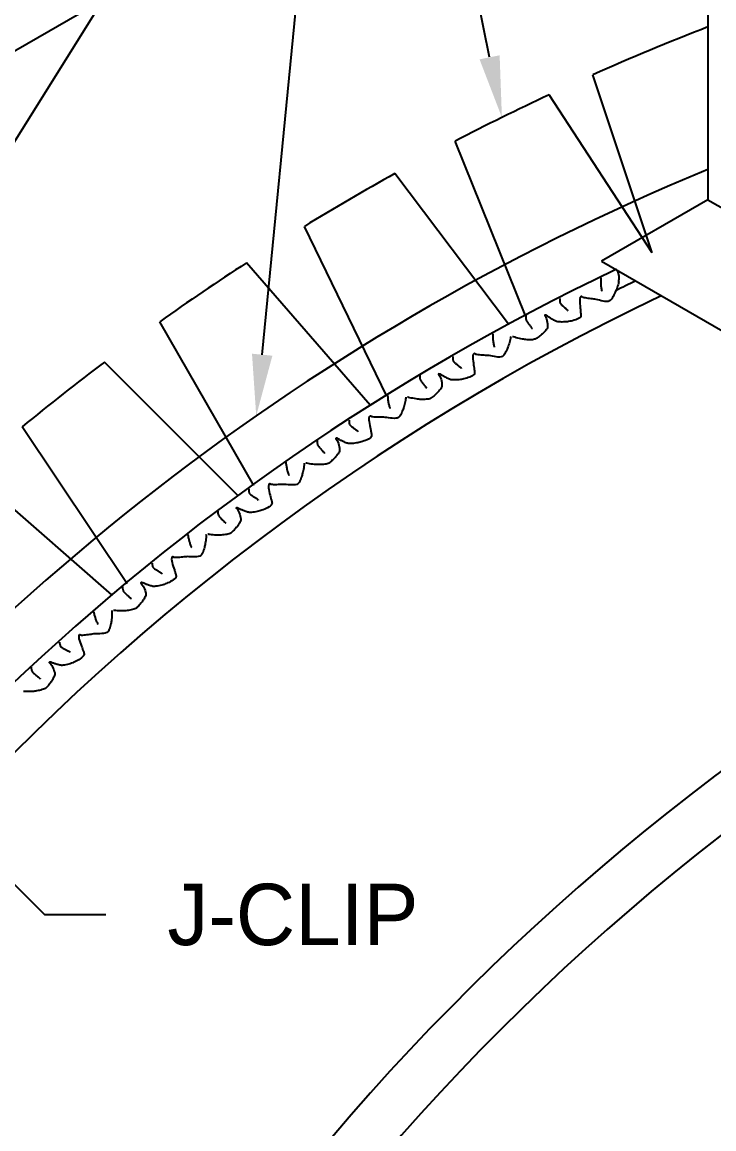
# Model space of a CAD drawing. Extents: x 8 to 105, y 3 to 136.
# Drawn here: x 39.27 to 54.47, y 91.81 to 116.14 of the extents above; entities that cross this region are included whole.
import ezdxf
from ezdxf.enums import TextEntityAlignment as Align

# ---------------------------------------------------------------- set-up
doc = ezdxf.new("R2010")
doc.units = 0
doc.header["$LTSCALE"] = 1.7995
doc.linetypes.add('HIDDENX2', pattern=[0])
for name, color, linetype in [('CMP-FLSH', 7, 'CONTINUOUS'), ('DIM-TXT', 7, 'CONTINUOUS'), ('STRCTR', 7, 'CONTINUOUS')]:
    doc.layers.add(name, color=color, linetype=linetype)

msp = doc.modelspace()

# ---------------------------------------------------------------- linework, layer by layer
at = {"layer": 'CMP-FLSH', "color": 0, "linetype": 'CONTINUOUS'}
for p, q in [((54.34, 124.3), (31.882, 111.334)), ((54.34, 124.3), (54.34, 112.236)), ((54.34, 112.236), (52.001, 110.886)), ((54.34, 112.236), (74.605, 100.536)), ((52.001, 110.886), (78.838, 95.391))]:
    msp.add_line(p, q, dxfattribs=at)
at = {"layer": 'CMP-FLSH', "color": 0, "linetype": 'HIDDENX2'}
for p, q in [((53.111, 111.071), (51.812, 114.985)), ((53.111, 111.071), (50.851, 114.546)), ((50.337, 109.674), (48.786, 113.525)), ((49.956, 109.502), (47.463, 112.813)), ((47.286, 107.918), (45.473, 111.653)), ((46.918, 107.72), (44.202, 110.851)), ((44.362, 105.955), (42.297, 109.557)), ((44.009, 105.732), (41.084, 108.67)), ((41.581, 103.796), (39.273, 107.247)), ((41.244, 103.55), (38.124, 106.278))]:
    msp.add_line(p, q, dxfattribs=at)
at = {"layer": 'CMP-FLSH', "color": 0, "linetype": 'CONTINUOUS'}
for points in [[(51.987, 110.521, 0), (51.986, 110.507, 0), (51.985, 110.49, 0), (51.985, 110.472, 0), (51.985, 110.453, 0), (51.985, 110.433, 0), (51.985, 110.414, 0), (51.985, 110.395, 0), (51.986, 110.379, 0), (51.987, 110.364, 0), (51.988, 110.351, 0), (51.99, 110.333, 0), (51.993, 110.313, 0), (51.996, 110.293, 0), (51.998, 110.273, 0), (52.001, 110.255, 0), (52.003, 110.24, 0), (52.005, 110.231, 0), (52.005, 110.227, 0)], [(52.379, 110.443, 0), (52.382, 110.455, 0), (52.385, 110.469, 0), (52.387, 110.485, 0), (52.388, 110.502, 0), (52.389, 110.519, 0), (52.389, 110.536, 0), (52.389, 110.553, 0), (52.387, 110.567, 0), (52.385, 110.579, 0), (52.382, 110.592, 0), (52.377, 110.608, 0), (52.372, 110.625, 0), (52.365, 110.642, 0), (52.358, 110.659, 0), (52.349, 110.675, 0), (52.34, 110.688, 0), (52.33, 110.697, 0), (52.319, 110.703, 0)], [(52.379, 110.443, 0), (52.376, 110.42, 0), (52.371, 110.395, 0), (52.364, 110.367, 0), (52.355, 110.338, 0), (52.345, 110.308, 0), (52.335, 110.28, 0), (52.324, 110.253, 0), (52.314, 110.228, 0), (52.304, 110.208, 0), (52.295, 110.188, 0), (52.284, 110.164, 0), (52.271, 110.139, 0), (52.257, 110.112, 0), (52.242, 110.086, 0), (52.226, 110.061, 0), (52.209, 110.04, 0), (52.191, 110.023, 0), (52.173, 110.012, 0), (52.146, 110.004, 0), (52.113, 110.002, 0), (52.077, 110.004, 0), (52.037, 110.011, 0), (51.997, 110.019, 0), (51.957, 110.028, 0), (51.92, 110.038, 0), (51.885, 110.045, 0), (51.856, 110.051, 0), (51.832, 110.054, 0), (51.804, 110.057, 0), (51.773, 110.06, 0), (51.741, 110.064, 0), (51.708, 110.068, 0), (51.676, 110.073, 0), (51.646, 110.078, 0), (51.618, 110.083, 0), (51.595, 110.09, 0), (51.591, 110.092, 0), (51.587, 110.094, 0), (51.583, 110.098, 0), (51.578, 110.101, 0), (51.573, 110.105, 0), (51.569, 110.107, 0), (51.565, 110.11, 0), (51.561, 110.11, 0), (51.557, 110.11, 0), (51.539, 110.091, 0), (51.528, 110.063, 0), (51.523, 110.029, 0), (51.522, 109.989, 0), (51.525, 109.946, 0), (51.529, 109.904, 0), (51.534, 109.863, 0), (51.538, 109.826, 0), (51.539, 109.796, 0), (51.539, 109.783, 0), (51.541, 109.768, 0), (51.543, 109.751, 0), (51.545, 109.734, 0), (51.546, 109.716, 0), (51.547, 109.699, 0), (51.547, 109.683, 0), (51.544, 109.67, 0), (51.539, 109.659, 0), (51.522, 109.641, 0), (51.498, 109.625, 0), (51.469, 109.611, 0), (51.436, 109.598, 0), (51.402, 109.588, 0), (51.367, 109.579, 0), (51.334, 109.571, 0), (51.303, 109.565, 0), (51.277, 109.561, 0), (51.254, 109.557, 0), (51.226, 109.554, 0), (51.195, 109.552, 0), (51.163, 109.551, 0), (51.13, 109.55, 0), (51.098, 109.551, 0), (51.067, 109.553, 0), (51.04, 109.556, 0), (51.016, 109.561, 0), (51.001, 109.565, 0), (50.985, 109.572, 0), (50.967, 109.581, 0), (50.949, 109.591, 0), (50.931, 109.602, 0), (50.913, 109.612, 0), (50.896, 109.622, 0), (50.88, 109.632, 0), (50.867, 109.639, 0), (50.856, 109.646, 0), (50.844, 109.654, 0), (50.831, 109.665, 0), (50.817, 109.675, 0), (50.803, 109.685, 0), (50.79, 109.693, 0), (50.777, 109.699, 0), (50.765, 109.701, 0), (50.755, 109.698, 0), (50.768, 109.676, 0), (50.781, 109.649, 0), (50.792, 109.617, 0), (50.801, 109.583, 0), (50.808, 109.547, 0), (50.813, 109.512, 0), (50.815, 109.479, 0), (50.815, 109.449, 0), (50.811, 109.423, 0), (50.805, 109.408, 0), (50.796, 109.392, 0), (50.784, 109.375, 0), (50.77, 109.358, 0), (50.755, 109.342, 0), (50.74, 109.326, 0), (50.725, 109.311, 0), (50.711, 109.297, 0), (50.699, 109.286, 0), (50.685, 109.274, 0), (50.668, 109.259, 0), (50.649, 109.244, 0), (50.629, 109.228, 0), (50.609, 109.213, 0), (50.588, 109.198, 0), (50.567, 109.186, 0), (50.548, 109.176, 0), (50.531, 109.169, 0), (50.509, 109.164, 0), (50.484, 109.16, 0), (50.455, 109.159, 0), (50.425, 109.159, 0), (50.395, 109.16, 0), (50.365, 109.161, 0), (50.336, 109.164, 0), (50.31, 109.166, 0), (50.288, 109.169, 0), (50.263, 109.173, 0), (50.232, 109.179, 0), (50.198, 109.187, 0), (50.161, 109.196, 0), (50.126, 109.205, 0), (50.094, 109.214, 0), (50.069, 109.221, 0), (50.052, 109.226, 0), (50.045, 109.227, 0)], [(51.091, 110.07, 0), (51.088, 110.062, 0), (51.086, 110.051, 0), (51.085, 110.04, 0), (51.084, 110.028, 0), (51.084, 110.015, 0), (51.085, 110.003, 0), (51.086, 109.991, 0), (51.088, 109.981, 0), (51.091, 109.972, 0), (51.096, 109.961, 0), (51.105, 109.95, 0), (51.115, 109.938, 0), (51.127, 109.927, 0), (51.14, 109.915, 0), (51.152, 109.904, 0), (51.164, 109.893, 0), (51.175, 109.883, 0), (51.184, 109.874, 0), (51.191, 109.867, 0), (51.2, 109.859, 0), (51.209, 109.851, 0), (51.22, 109.842, 0), (51.23, 109.832, 0), (51.239, 109.823, 0), (51.247, 109.814, 0), (51.254, 109.805, 0), (51.259, 109.796, 0)], [(50.344, 109.698, 0), (50.342, 109.689, 0), (50.34, 109.679, 0), (50.339, 109.667, 0), (50.339, 109.655, 0), (50.339, 109.643, 0), (50.339, 109.631, 0), (50.34, 109.619, 0), (50.342, 109.609, 0), (50.344, 109.6, 0), (50.348, 109.588, 0), (50.355, 109.575, 0), (50.363, 109.561, 0), (50.373, 109.547, 0), (50.383, 109.532, 0), (50.393, 109.518, 0), (50.403, 109.505, 0), (50.411, 109.493, 0), (50.419, 109.482, 0), (50.424, 109.474, 0), (50.431, 109.464, 0), (50.439, 109.453, 0), (50.448, 109.441, 0), (50.456, 109.43, 0), (50.463, 109.42, 0), (50.469, 109.411, 0), (50.473, 109.406, 0), (50.475, 109.404, 0)], [(49.61, 109.29, 0), (49.61, 109.276, 0), (49.61, 109.259, 0), (49.611, 109.241, 0), (49.612, 109.222, 0), (49.613, 109.202, 0), (49.614, 109.183, 0), (49.615, 109.165, 0), (49.617, 109.148, 0), (49.618, 109.134, 0), (49.62, 109.12, 0), (49.623, 109.103, 0), (49.627, 109.083, 0), (49.631, 109.063, 0), (49.635, 109.043, 0), (49.638, 109.025, 0), (49.641, 109.011, 0), (49.643, 109.001, 0), (49.644, 108.998, 0)], [(50.006, 109.233, 0), (50.004, 109.21, 0), (50, 109.184, 0), (49.995, 109.156, 0), (49.987, 109.126, 0), (49.979, 109.097, 0), (49.97, 109.067, 0), (49.961, 109.04, 0), (49.952, 109.015, 0), (49.943, 108.994, 0), (49.935, 108.973, 0), (49.925, 108.95, 0), (49.914, 108.923, 0), (49.901, 108.896, 0), (49.887, 108.869, 0), (49.872, 108.844, 0), (49.857, 108.822, 0), (49.84, 108.804, 0), (49.823, 108.791, 0), (49.796, 108.782, 0), (49.763, 108.778, 0), (49.727, 108.779, 0), (49.687, 108.783, 0), (49.647, 108.789, 0), (49.606, 108.797, 0), (49.568, 108.804, 0), (49.534, 108.81, 0), (49.504, 108.814, 0), (49.48, 108.816, 0), (49.452, 108.817, 0), (49.421, 108.819, 0), (49.388, 108.821, 0), (49.355, 108.823, 0), (49.323, 108.826, 0), (49.292, 108.83, 0), (49.265, 108.834, 0), (49.241, 108.839, 0), (49.237, 108.841, 0), (49.233, 108.843, 0), (49.229, 108.846, 0), (49.224, 108.85, 0), (49.219, 108.853, 0), (49.214, 108.855, 0), (49.21, 108.857, 0), (49.206, 108.858, 0), (49.203, 108.857, 0), (49.185, 108.838, 0), (49.175, 108.809, 0), (49.172, 108.774, 0), (49.174, 108.734, 0), (49.179, 108.692, 0), (49.186, 108.65, 0), (49.192, 108.609, 0), (49.198, 108.573, 0), (49.2, 108.543, 0), (49.201, 108.53, 0), (49.204, 108.515, 0), (49.207, 108.498, 0), (49.21, 108.481, 0), (49.212, 108.464, 0), (49.214, 108.447, 0), (49.214, 108.431, 0), (49.212, 108.417, 0), (49.208, 108.406, 0), (49.191, 108.387, 0), (49.168, 108.37, 0), (49.14, 108.354, 0), (49.108, 108.34, 0), (49.074, 108.328, 0), (49.04, 108.317, 0), (49.007, 108.308, 0), (48.977, 108.3, 0), (48.952, 108.294, 0), (48.928, 108.289, 0), (48.901, 108.285, 0), (48.87, 108.281, 0), (48.838, 108.278, 0), (48.805, 108.276, 0), (48.773, 108.275, 0), (48.742, 108.275, 0), (48.715, 108.277, 0), (48.691, 108.28, 0), (48.676, 108.284, 0), (48.659, 108.291, 0), (48.641, 108.298, 0), (48.622, 108.307, 0), (48.604, 108.317, 0), (48.585, 108.327, 0), (48.568, 108.336, 0), (48.552, 108.344, 0), (48.538, 108.351, 0), (48.527, 108.357, 0), (48.514, 108.365, 0), (48.501, 108.374, 0), (48.486, 108.384, 0), (48.472, 108.393, 0), (48.458, 108.401, 0), (48.444, 108.406, 0), (48.432, 108.407, 0), (48.423, 108.404, 0), (48.437, 108.383, 0), (48.451, 108.356, 0), (48.464, 108.325, 0), (48.475, 108.291, 0), (48.484, 108.256, 0), (48.49, 108.222, 0), (48.495, 108.188, 0), (48.495, 108.158, 0), (48.493, 108.133, 0), (48.488, 108.117, 0), (48.48, 108.101, 0), (48.469, 108.083, 0), (48.456, 108.066, 0), (48.442, 108.048, 0), (48.427, 108.031, 0), (48.413, 108.016, 0), (48.4, 108.002, 0), (48.388, 107.99, 0), (48.375, 107.976, 0), (48.359, 107.961, 0), (48.341, 107.945, 0), (48.322, 107.928, 0), (48.302, 107.911, 0), (48.282, 107.896, 0), (48.262, 107.882, 0), (48.244, 107.871, 0), (48.227, 107.864, 0), (48.205, 107.857, 0), (48.18, 107.853, 0), (48.152, 107.85, 0), (48.122, 107.848, 0), (48.091, 107.847, 0), (48.061, 107.848, 0), (48.033, 107.848, 0), (48.007, 107.849, 0), (47.984, 107.851, 0), (47.959, 107.853, 0), (47.928, 107.858, 0), (47.893, 107.865, 0), (47.856, 107.872, 0), (47.821, 107.879, 0), (47.789, 107.886, 0), (47.763, 107.892, 0), (47.745, 107.895, 0), (47.739, 107.897, 0)], [(48.739, 108.793, 0), (48.736, 108.785, 0), (48.735, 108.774, 0), (48.734, 108.763, 0), (48.734, 108.75, 0), (48.735, 108.738, 0), (48.736, 108.726, 0), (48.738, 108.714, 0), (48.741, 108.704, 0), (48.744, 108.695, 0), (48.75, 108.685, 0), (48.759, 108.674, 0), (48.77, 108.663, 0), (48.783, 108.652, 0), (48.796, 108.641, 0), (48.809, 108.63, 0), (48.821, 108.62, 0), (48.833, 108.611, 0), (48.842, 108.602, 0), (48.85, 108.596, 0), (48.859, 108.588, 0), (48.869, 108.58, 0), (48.879, 108.572, 0), (48.89, 108.563, 0), (48.9, 108.554, 0), (48.909, 108.545, 0), (48.916, 108.536, 0), (48.921, 108.528, 0)], [(48.012, 108.382, 0), (48.011, 108.373, 0), (48.01, 108.363, 0), (48.01, 108.351, 0), (48.01, 108.339, 0), (48.01, 108.327, 0), (48.011, 108.315, 0), (48.013, 108.303, 0), (48.015, 108.293, 0), (48.018, 108.284, 0), (48.023, 108.273, 0), (48.03, 108.26, 0), (48.039, 108.247, 0), (48.049, 108.233, 0), (48.06, 108.219, 0), (48.071, 108.205, 0), (48.081, 108.193, 0), (48.09, 108.181, 0), (48.098, 108.171, 0), (48.104, 108.163, 0), (48.112, 108.154, 0), (48.12, 108.143, 0), (48.129, 108.132, 0), (48.138, 108.121, 0), (48.146, 108.111, 0), (48.152, 108.103, 0), (48.157, 108.097, 0), (48.158, 108.096, 0)], [(47.699, 107.9, 0), (47.699, 107.877, 0), (47.696, 107.851, 0), (47.692, 107.823, 0), (47.686, 107.793, 0), (47.679, 107.763, 0), (47.672, 107.733, 0), (47.664, 107.705, 0), (47.656, 107.68, 0), (47.649, 107.658, 0), (47.642, 107.637, 0), (47.633, 107.613, 0), (47.623, 107.586, 0), (47.612, 107.558, 0), (47.6, 107.531, 0), (47.586, 107.505, 0), (47.572, 107.482, 0), (47.556, 107.463, 0), (47.54, 107.45, 0), (47.513, 107.439, 0), (47.481, 107.434, 0), (47.444, 107.432, 0), (47.404, 107.434, 0), (47.363, 107.439, 0), (47.323, 107.444, 0), (47.285, 107.449, 0), (47.25, 107.453, 0), (47.22, 107.455, 0), (47.196, 107.456, 0), (47.167, 107.456, 0), (47.136, 107.456, 0), (47.104, 107.457, 0), (47.071, 107.457, 0), (47.038, 107.458, 0), (47.008, 107.46, 0), (46.98, 107.463, 0), (46.956, 107.467, 0), (46.952, 107.468, 0), (46.948, 107.471, 0), (46.943, 107.474, 0), (46.938, 107.477, 0), (46.933, 107.479, 0), (46.928, 107.482, 0), (46.924, 107.483, 0), (46.92, 107.484, 0), (46.917, 107.483, 0), (46.9, 107.463, 0), (46.892, 107.434, 0), (46.891, 107.399, 0), (46.894, 107.359, 0), (46.902, 107.317, 0), (46.91, 107.275, 0), (46.919, 107.235, 0), (46.927, 107.199, 0), (46.931, 107.169, 0), (46.933, 107.156, 0), (46.936, 107.141, 0), (46.939, 107.125, 0), (46.943, 107.108, 0), (46.947, 107.09, 0), (46.949, 107.074, 0), (46.95, 107.058, 0), (46.949, 107.044, 0), (46.945, 107.032, 0), (46.93, 107.013, 0), (46.908, 106.994, 0), (46.881, 106.977, 0), (46.849, 106.962, 0), (46.816, 106.948, 0), (46.783, 106.935, 0), (46.75, 106.924, 0), (46.721, 106.915, 0), (46.696, 106.908, 0), (46.672, 106.902, 0), (46.645, 106.896, 0), (46.615, 106.89, 0), (46.583, 106.886, 0), (46.55, 106.882, 0), (46.518, 106.879, 0), (46.487, 106.878, 0), (46.46, 106.878, 0), (46.436, 106.88, 0), (46.421, 106.883, 0), (46.404, 106.889, 0), (46.385, 106.896, 0), (46.366, 106.904, 0), (46.347, 106.912, 0), (46.328, 106.921, 0), (46.31, 106.929, 0), (46.293, 106.937, 0), (46.279, 106.943, 0), (46.268, 106.948, 0), (46.255, 106.955, 0), (46.241, 106.964, 0), (46.226, 106.973, 0), (46.211, 106.982, 0), (46.197, 106.988, 0), (46.183, 106.993, 0), (46.171, 106.993, 0), (46.161, 106.989, 0), (46.177, 106.969, 0), (46.192, 106.943, 0), (46.207, 106.913, 0), (46.219, 106.88, 0), (46.23, 106.845, 0), (46.239, 106.811, 0), (46.244, 106.778, 0), (46.247, 106.748, 0), (46.246, 106.722, 0), (46.242, 106.707, 0), (46.234, 106.69, 0), (46.224, 106.672, 0), (46.212, 106.653, 0), (46.199, 106.635, 0), (46.185, 106.618, 0), (46.172, 106.601, 0), (46.16, 106.587, 0), (46.149, 106.574, 0), (46.136, 106.56, 0), (46.121, 106.544, 0), (46.104, 106.527, 0), (46.086, 106.509, 0), (46.067, 106.491, 0), (46.047, 106.475, 0), (46.029, 106.46, 0), (46.011, 106.448, 0), (45.994, 106.44, 0), (45.973, 106.432, 0), (45.948, 106.427, 0), (45.92, 106.422, 0), (45.89, 106.419, 0), (45.86, 106.417, 0), (45.83, 106.415, 0), (45.801, 106.414, 0), (45.775, 106.414, 0), (45.753, 106.414, 0), (45.728, 106.416, 0), (45.696, 106.419, 0), (45.661, 106.423, 0), (45.624, 106.428, 0), (45.588, 106.434, 0), (45.555, 106.439, 0), (45.529, 106.443, 0), (45.511, 106.446, 0), (45.505, 106.447, 0)], [(47.301, 107.937, 0), (47.301, 107.923, 0), (47.303, 107.906, 0), (47.304, 107.888, 0), (47.306, 107.869, 0), (47.308, 107.849, 0), (47.31, 107.83, 0), (47.312, 107.812, 0), (47.315, 107.795, 0), (47.317, 107.781, 0), (47.32, 107.767, 0), (47.324, 107.75, 0), (47.328, 107.731, 0), (47.333, 107.711, 0), (47.338, 107.691, 0), (47.343, 107.674, 0), (47.347, 107.66, 0), (47.349, 107.65, 0), (47.35, 107.647, 0)], [(46.457, 107.395, 0), (46.455, 107.386, 0), (46.454, 107.376, 0), (46.454, 107.364, 0), (46.454, 107.352, 0), (46.456, 107.339, 0), (46.458, 107.327, 0), (46.46, 107.316, 0), (46.463, 107.306, 0), (46.467, 107.297, 0), (46.474, 107.287, 0), (46.483, 107.277, 0), (46.495, 107.266, 0), (46.508, 107.256, 0), (46.522, 107.245, 0), (46.535, 107.236, 0), (46.548, 107.226, 0), (46.56, 107.218, 0), (46.57, 107.21, 0), (46.578, 107.204, 0), (46.587, 107.197, 0), (46.598, 107.189, 0), (46.609, 107.181, 0), (46.62, 107.173, 0), (46.63, 107.165, 0), (46.639, 107.156, 0), (46.647, 107.148, 0), (46.652, 107.14, 0)], [(45.753, 106.946, 0), (45.752, 106.938, 0), (45.751, 106.927, 0), (45.752, 106.916, 0), (45.752, 106.903, 0), (45.754, 106.891, 0), (45.755, 106.879, 0), (45.758, 106.868, 0), (45.76, 106.858, 0), (45.763, 106.849, 0), (45.769, 106.838, 0), (45.777, 106.825, 0), (45.787, 106.812, 0), (45.797, 106.799, 0), (45.809, 106.786, 0), (45.82, 106.773, 0), (45.831, 106.761, 0), (45.841, 106.75, 0), (45.85, 106.74, 0), (45.856, 106.733, 0), (45.864, 106.723, 0), (45.873, 106.713, 0), (45.883, 106.702, 0), (45.892, 106.692, 0), (45.901, 106.682, 0), (45.907, 106.675, 0), (45.912, 106.67, 0), (45.914, 106.668, 0)], [(45.465, 106.448, 0), (45.466, 106.426, 0), (45.465, 106.4, 0), (45.462, 106.371, 0), (45.458, 106.341, 0), (45.453, 106.31, 0), (45.447, 106.28, 0), (45.441, 106.252, 0), (45.434, 106.226, 0), (45.428, 106.204, 0), (45.422, 106.183, 0), (45.414, 106.158, 0), (45.406, 106.131, 0), (45.396, 106.103, 0), (45.385, 106.074, 0), (45.373, 106.048, 0), (45.36, 106.024, 0), (45.345, 106.004, 0), (45.33, 105.99, 0), (45.304, 105.978, 0), (45.272, 105.971, 0), (45.235, 105.968, 0), (45.195, 105.968, 0), (45.154, 105.97, 0), (45.114, 105.973, 0), (45.075, 105.976, 0), (45.04, 105.979, 0), (45.01, 105.979, 0), (44.986, 105.979, 0), (44.958, 105.977, 0), (44.927, 105.976, 0), (44.894, 105.975, 0), (44.861, 105.973, 0), (44.829, 105.973, 0), (44.798, 105.973, 0), (44.77, 105.975, 0), (44.746, 105.977, 0), (44.742, 105.978, 0), (44.737, 105.98, 0), (44.733, 105.983, 0), (44.728, 105.986, 0), (44.722, 105.988, 0), (44.718, 105.991, 0), (44.713, 105.992, 0), (44.709, 105.992, 0), (44.706, 105.991, 0), (44.69, 105.97, 0), (44.684, 105.941, 0), (44.684, 105.905, 0), (44.69, 105.866, 0), (44.699, 105.824, 0), (44.71, 105.783, 0), (44.721, 105.743, 0), (44.731, 105.708, 0), (44.736, 105.678, 0), (44.739, 105.665, 0), (44.743, 105.651, 0), (44.747, 105.635, 0), (44.752, 105.618, 0), (44.757, 105.601, 0), (44.76, 105.584, 0), (44.762, 105.568, 0), (44.761, 105.554, 0), (44.758, 105.543, 0), (44.744, 105.522, 0), (44.723, 105.502, 0), (44.696, 105.484, 0), (44.666, 105.467, 0), (44.633, 105.451, 0), (44.601, 105.437, 0), (44.569, 105.424, 0), (44.54, 105.414, 0), (44.515, 105.405, 0), (44.492, 105.398, 0), (44.465, 105.39, 0), (44.435, 105.383, 0), (44.404, 105.377, 0), (44.371, 105.372, 0), (44.339, 105.367, 0), (44.309, 105.364, 0), (44.281, 105.363, 0), (44.257, 105.364, 0), (44.242, 105.366, 0), (44.224, 105.371, 0), (44.206, 105.377, 0), (44.186, 105.384, 0), (44.166, 105.391, 0), (44.147, 105.399, 0), (44.129, 105.406, 0), (44.112, 105.413, 0), (44.097, 105.418, 0), (44.086, 105.423, 0), (44.073, 105.43, 0), (44.058, 105.438, 0), (44.043, 105.446, 0), (44.027, 105.453, 0), (44.013, 105.459, 0), (43.999, 105.463, 0), (43.987, 105.463, 0), (43.977, 105.459, 0), (43.994, 105.439, 0), (44.011, 105.414, 0), (44.026, 105.384, 0), (44.041, 105.352, 0), (44.054, 105.318, 0), (44.064, 105.285, 0), (44.071, 105.252, 0), (44.075, 105.222, 0), (44.076, 105.196, 0), (44.072, 105.181, 0), (44.066, 105.163, 0), (44.057, 105.145, 0), (44.046, 105.126, 0), (44.034, 105.107, 0), (44.021, 105.089, 0), (44.008, 105.072, 0), (43.997, 105.056, 0), (43.986, 105.043, 0), (43.975, 105.029, 0), (43.96, 105.012, 0), (43.944, 104.994, 0), (43.927, 104.975, 0), (43.909, 104.956, 0), (43.89, 104.939, 0), (43.872, 104.923, 0), (43.855, 104.91, 0), (43.839, 104.901, 0), (43.818, 104.892, 0), (43.794, 104.885, 0), (43.766, 104.879, 0), (43.737, 104.875, 0), (43.706, 104.871, 0), (43.676, 104.868, 0), (43.648, 104.865, 0), (43.622, 104.864, 0), (43.599, 104.863, 0), (43.574, 104.863, 0), (43.543, 104.864, 0), (43.507, 104.867, 0), (43.47, 104.87, 0), (43.434, 104.874, 0), (43.401, 104.877, 0), (43.374, 104.88, 0), (43.357, 104.882, 0), (43.35, 104.883, 0)], [(45.065, 106.465, 0), (45.067, 106.45, 0), (45.069, 106.434, 0), (45.071, 106.416, 0), (45.074, 106.396, 0), (45.077, 106.377, 0), (45.081, 106.358, 0), (45.084, 106.34, 0), (45.087, 106.324, 0), (45.09, 106.31, 0), (45.093, 106.296, 0), (45.098, 106.279, 0), (45.104, 106.26, 0), (45.11, 106.24, 0), (45.116, 106.221, 0), (45.121, 106.204, 0), (45.126, 106.19, 0), (45.129, 106.18, 0), (45.13, 106.177, 0)], [(44.251, 105.879, 0), (44.25, 105.87, 0), (44.249, 105.86, 0), (44.25, 105.848, 0), (44.251, 105.836, 0), (44.253, 105.823, 0), (44.256, 105.811, 0), (44.259, 105.8, 0), (44.262, 105.79, 0), (44.266, 105.782, 0), (44.274, 105.772, 0), (44.284, 105.763, 0), (44.296, 105.753, 0), (44.309, 105.743, 0), (44.324, 105.733, 0), (44.338, 105.724, 0), (44.351, 105.715, 0), (44.364, 105.707, 0), (44.374, 105.7, 0), (44.382, 105.694, 0), (44.392, 105.688, 0), (44.403, 105.681, 0), (44.414, 105.674, 0), (44.425, 105.666, 0), (44.436, 105.658, 0), (44.446, 105.65, 0), (44.454, 105.642, 0), (44.46, 105.634, 0)], [(43.572, 105.394, 0), (43.571, 105.385, 0), (43.571, 105.375, 0), (43.572, 105.363, 0), (43.573, 105.351, 0), (43.575, 105.339, 0), (43.578, 105.327, 0), (43.581, 105.316, 0), (43.584, 105.306, 0), (43.587, 105.298, 0), (43.593, 105.287, 0), (43.602, 105.275, 0), (43.612, 105.262, 0), (43.624, 105.249, 0), (43.636, 105.237, 0), (43.648, 105.224, 0), (43.66, 105.213, 0), (43.67, 105.202, 0), (43.679, 105.193, 0), (43.686, 105.186, 0), (43.694, 105.177, 0), (43.704, 105.167, 0), (43.714, 105.157, 0), (43.724, 105.147, 0), (43.733, 105.138, 0), (43.74, 105.131, 0), (43.745, 105.126, 0), (43.747, 105.124, 0)], [(43.31, 104.882, 0), (43.312, 104.859, 0), (43.313, 104.833, 0), (43.312, 104.805, 0), (43.309, 104.774, 0), (43.305, 104.743, 0), (43.301, 104.713, 0), (43.296, 104.684, 0), (43.291, 104.659, 0), (43.286, 104.636, 0), (43.281, 104.615, 0), (43.275, 104.59, 0), (43.268, 104.562, 0), (43.26, 104.533, 0), (43.25, 104.504, 0), (43.239, 104.477, 0), (43.227, 104.453, 0), (43.214, 104.432, 0), (43.199, 104.417, 0), (43.174, 104.404, 0), (43.142, 104.395, 0), (43.106, 104.39, 0), (43.066, 104.388, 0), (43.025, 104.388, 0), (42.984, 104.389, 0), (42.945, 104.39, 0), (42.91, 104.391, 0), (42.88, 104.39, 0), (42.856, 104.388, 0), (42.828, 104.385, 0), (42.797, 104.382, 0), (42.765, 104.379, 0), (42.732, 104.376, 0), (42.7, 104.374, 0), (42.669, 104.372, 0), (42.641, 104.372, 0), (42.617, 104.374, 0), (42.613, 104.375, 0), (42.608, 104.376, 0), (42.603, 104.379, 0), (42.598, 104.381, 0), (42.593, 104.384, 0), (42.588, 104.386, 0), (42.583, 104.387, 0), (42.579, 104.387, 0), (42.576, 104.385, 0), (42.562, 104.363, 0), (42.557, 104.334, 0), (42.559, 104.299, 0), (42.567, 104.26, 0), (42.578, 104.219, 0), (42.591, 104.178, 0), (42.605, 104.139, 0), (42.616, 104.104, 0), (42.623, 104.075, 0), (42.626, 104.062, 0), (42.631, 104.048, 0), (42.636, 104.032, 0), (42.642, 104.015, 0), (42.647, 103.998, 0), (42.651, 103.982, 0), (42.654, 103.966, 0), (42.654, 103.952, 0), (42.651, 103.94, 0), (42.638, 103.919, 0), (42.618, 103.898, 0), (42.593, 103.879, 0), (42.564, 103.86, 0), (42.532, 103.842, 0), (42.5, 103.826, 0), (42.469, 103.812, 0), (42.44, 103.8, 0), (42.416, 103.79, 0), (42.394, 103.782, 0), (42.367, 103.773, 0), (42.338, 103.765, 0), (42.306, 103.757, 0), (42.274, 103.749, 0), (42.242, 103.743, 0), (42.212, 103.739, 0), (42.185, 103.736, 0), (42.161, 103.736, 0), (42.145, 103.737, 0), (42.128, 103.741, 0), (42.109, 103.746, 0), (42.089, 103.752, 0), (42.069, 103.758, 0), (42.049, 103.765, 0), (42.03, 103.771, 0), (42.013, 103.777, 0), (41.998, 103.781, 0), (41.987, 103.786, 0), (41.973, 103.792, 0), (41.958, 103.799, 0), (41.942, 103.806, 0), (41.927, 103.813, 0), (41.911, 103.818, 0), (41.898, 103.821, 0), (41.886, 103.82, 0), (41.876, 103.816, 0), (41.894, 103.797, 0), (41.912, 103.773, 0), (41.929, 103.744, 0), (41.945, 103.713, 0), (41.96, 103.68, 0), (41.972, 103.646, 0), (41.981, 103.614, 0), (41.987, 103.585, 0), (41.988, 103.559, 0), (41.986, 103.543, 0), (41.98, 103.525, 0), (41.972, 103.506, 0), (41.962, 103.487, 0), (41.951, 103.467, 0), (41.939, 103.448, 0), (41.928, 103.431, 0), (41.917, 103.415, 0), (41.907, 103.401, 0), (41.896, 103.386, 0), (41.883, 103.368, 0), (41.868, 103.349, 0), (41.851, 103.33, 0), (41.834, 103.31, 0), (41.817, 103.292, 0), (41.8, 103.276, 0), (41.783, 103.262, 0), (41.767, 103.251, 0), (41.747, 103.242, 0), (41.723, 103.234, 0), (41.696, 103.226, 0), (41.666, 103.22, 0), (41.636, 103.214, 0), (41.607, 103.21, 0), (41.578, 103.206, 0), (41.552, 103.203, 0), (41.53, 103.201, 0), (41.505, 103.2, 0), (41.473, 103.2, 0), (41.438, 103.2, 0), (41.4, 103.202, 0), (41.364, 103.203, 0), (41.331, 103.205, 0), (41.305, 103.206, 0), (41.287, 103.208, 0), (41.28, 103.208, 0)], [(42.91, 104.877, 0), (42.913, 104.863, 0), (42.916, 104.846, 0), (42.919, 104.828, 0), (42.923, 104.81, 0), (42.927, 104.79, 0), (42.931, 104.772, 0), (42.935, 104.754, 0), (42.939, 104.738, 0), (42.943, 104.724, 0), (42.947, 104.71, 0), (42.953, 104.694, 0), (42.959, 104.675, 0), (42.966, 104.656, 0), (42.973, 104.637, 0), (42.98, 104.62, 0), (42.985, 104.606, 0), (42.988, 104.597, 0), (42.99, 104.593, 0)], [(42.128, 104.25, 0), (42.127, 104.241, 0), (42.127, 104.23, 0), (42.128, 104.219, 0), (42.13, 104.207, 0), (42.133, 104.194, 0), (42.136, 104.182, 0), (42.139, 104.171, 0), (42.144, 104.162, 0), (42.148, 104.154, 0), (42.156, 104.145, 0), (42.166, 104.135, 0), (42.179, 104.126, 0), (42.193, 104.117, 0), (42.208, 104.108, 0), (42.223, 104.1, 0), (42.237, 104.092, 0), (42.249, 104.084, 0), (42.26, 104.077, 0), (42.268, 104.072, 0), (42.278, 104.066, 0), (42.289, 104.06, 0), (42.301, 104.053, 0), (42.313, 104.046, 0), (42.324, 104.039, 0), (42.334, 104.031, 0), (42.343, 104.024, 0), (42.349, 104.016, 0)], [(41.475, 103.73, 0), (41.474, 103.721, 0), (41.475, 103.711, 0), (41.477, 103.699, 0), (41.479, 103.687, 0), (41.481, 103.675, 0), (41.484, 103.663, 0), (41.488, 103.652, 0), (41.491, 103.643, 0), (41.495, 103.634, 0), (41.502, 103.624, 0), (41.511, 103.612, 0), (41.522, 103.6, 0), (41.534, 103.588, 0), (41.547, 103.576, 0), (41.56, 103.565, 0), (41.572, 103.554, 0), (41.583, 103.544, 0), (41.593, 103.535, 0), (41.6, 103.528, 0), (41.608, 103.52, 0), (41.619, 103.511, 0), (41.629, 103.501, 0), (41.64, 103.491, 0), (41.649, 103.483, 0), (41.657, 103.476, 0), (41.662, 103.471, 0), (41.664, 103.47, 0)], [(41.24, 103.205, 0), (41.244, 103.182, 0), (41.245, 103.156, 0), (41.246, 103.128, 0), (41.245, 103.097, 0), (41.243, 103.066, 0), (41.24, 103.036, 0), (41.237, 103.007, 0), (41.233, 102.981, 0), (41.229, 102.958, 0), (41.225, 102.937, 0), (41.22, 102.911, 0), (41.215, 102.883, 0), (41.208, 102.854, 0), (41.2, 102.825, 0), (41.191, 102.797, 0), (41.18, 102.772, 0), (41.168, 102.751, 0), (41.154, 102.735, 0), (41.129, 102.72, 0), (41.098, 102.71, 0), (41.062, 102.703, 0), (41.022, 102.699, 0), (40.981, 102.697, 0), (40.941, 102.695, 0), (40.902, 102.695, 0), (40.867, 102.693, 0), (40.837, 102.691, 0), (40.813, 102.688, 0), (40.785, 102.683, 0), (40.754, 102.679, 0), (40.722, 102.674, 0), (40.689, 102.669, 0), (40.657, 102.665, 0), (40.626, 102.662, 0), (40.599, 102.661, 0), (40.574, 102.661, 0), (40.57, 102.662, 0), (40.566, 102.663, 0), (40.561, 102.665, 0), (40.555, 102.668, 0), (40.55, 102.67, 0), (40.545, 102.671, 0), (40.54, 102.672, 0), (40.536, 102.672, 0), (40.533, 102.67, 0), (40.52, 102.648, 0), (40.516, 102.618, 0), (40.521, 102.583, 0), (40.53, 102.545, 0), (40.544, 102.504, 0), (40.559, 102.464, 0), (40.575, 102.426, 0), (40.588, 102.391, 0), (40.596, 102.363, 0), (40.6, 102.35, 0), (40.605, 102.336, 0), (40.612, 102.321, 0), (40.618, 102.304, 0), (40.624, 102.288, 0), (40.629, 102.271, 0), (40.633, 102.256, 0), (40.634, 102.242, 0), (40.632, 102.23, 0), (40.62, 102.208, 0), (40.601, 102.186, 0), (40.576, 102.165, 0), (40.548, 102.145, 0), (40.518, 102.126, 0), (40.486, 102.108, 0), (40.456, 102.093, 0), (40.428, 102.079, 0), (40.405, 102.068, 0), (40.383, 102.058, 0), (40.357, 102.048, 0), (40.328, 102.038, 0), (40.297, 102.028, 0), (40.265, 102.02, 0), (40.234, 102.012, 0), (40.204, 102.006, 0), (40.176, 102.002, 0), (40.152, 102, 0), (40.137, 102.001, 0), (40.119, 102.003, 0), (40.1, 102.007, 0), (40.08, 102.012, 0), (40.059, 102.018, 0), (40.039, 102.023, 0), (40.02, 102.029, 0), (40.003, 102.033, 0), (39.988, 102.037, 0), (39.976, 102.041, 0), (39.962, 102.046, 0), (39.947, 102.052, 0), (39.931, 102.059, 0), (39.915, 102.065, 0), (39.899, 102.069, 0), (39.885, 102.071, 0), (39.873, 102.07, 0), (39.864, 102.065, 0), (39.883, 102.047, 0), (39.902, 102.024, 0), (39.921, 101.996, 0), (39.939, 101.966, 0), (39.955, 101.933, 0), (39.969, 101.901, 0), (39.979, 101.869, 0), (39.987, 101.84, 0), (39.989, 101.814, 0), (39.988, 101.798, 0), (39.983, 101.78, 0), (39.976, 101.761, 0), (39.967, 101.741, 0), (39.957, 101.721, 0), (39.946, 101.702, 0), (39.936, 101.683, 0), (39.925, 101.667, 0), (39.917, 101.653, 0), (39.906, 101.637, 0), (39.894, 101.619, 0), (39.88, 101.599, 0), (39.865, 101.579, 0), (39.849, 101.558, 0), (39.832, 101.539, 0), (39.816, 101.522, 0), (39.8, 101.507, 0), (39.785, 101.496, 0), (39.765, 101.485, 0), (39.742, 101.476, 0), (39.715, 101.467, 0), (39.686, 101.459, 0), (39.656, 101.452, 0), (39.627, 101.446, 0), (39.598, 101.441, 0), (39.573, 101.436, 0), (39.55, 101.433, 0), (39.526, 101.43, 0), (39.494, 101.429, 0), (39.458, 101.427, 0), (39.421, 101.427, 0), (39.385, 101.426, 0), (39.352, 101.426, 0), (39.325, 101.427, 0), (39.307, 101.427, 0), (39.301, 101.427, 0)], [(40.841, 103.179, 0), (40.844, 103.165, 0), (40.848, 103.149, 0), (40.852, 103.131, 0), (40.857, 103.112, 0), (40.862, 103.093, 0), (40.867, 103.075, 0), (40.873, 103.057, 0), (40.877, 103.041, 0), (40.882, 103.028, 0), (40.887, 103.015, 0), (40.893, 102.998, 0), (40.901, 102.98, 0), (40.909, 102.961, 0), (40.917, 102.942, 0), (40.924, 102.926, 0), (40.93, 102.912, 0), (40.934, 102.903, 0), (40.935, 102.9, 0)], [(40.092, 102.512, 0), (40.092, 102.503, 0), (40.093, 102.492, 0), (40.095, 102.481, 0), (40.097, 102.469, 0), (40.1, 102.457, 0), (40.104, 102.445, 0), (40.108, 102.434, 0), (40.113, 102.425, 0), (40.118, 102.417, 0), (40.126, 102.408, 0), (40.137, 102.399, 0), (40.15, 102.391, 0), (40.165, 102.382, 0), (40.18, 102.374, 0), (40.195, 102.367, 0), (40.209, 102.359, 0), (40.222, 102.353, 0), (40.233, 102.346, 0), (40.242, 102.342, 0), (40.252, 102.336, 0), (40.264, 102.33, 0), (40.276, 102.324, 0), (40.288, 102.318, 0), (40.3, 102.311, 0), (40.31, 102.304, 0), (40.319, 102.297, 0), (40.326, 102.29, 0)], [(39.468, 101.959, 0), (39.468, 101.95, 0), (39.469, 101.939, 0), (39.471, 101.928, 0), (39.474, 101.916, 0), (39.477, 101.904, 0), (39.481, 101.892, 0), (39.485, 101.882, 0), (39.489, 101.872, 0), (39.493, 101.864, 0), (39.5, 101.854, 0), (39.51, 101.843, 0), (39.522, 101.831, 0), (39.535, 101.82, 0), (39.548, 101.809, 0), (39.561, 101.798, 0), (39.574, 101.787, 0), (39.586, 101.778, 0), (39.596, 101.77, 0), (39.603, 101.763, 0), (39.612, 101.756, 0), (39.623, 101.747, 0), (39.634, 101.738, 0), (39.645, 101.729, 0), (39.655, 101.721, 0), (39.663, 101.714, 0), (39.668, 101.71, 0), (39.67, 101.708, 0)]]:
    msp.add_polyline3d(points, dxfattribs=at)
at = {"layer": 'CMP-FLSH', "color": 0, "linetype": 'HIDDENX2'}
for centre, radius, start, end in [((74.298, 64.522), 55.246, 111.1776, 114.0173), ((74.301, 64.515), 55.254, 115.1134, 117.5018), ((74.304, 64.511), 55.259, 119.0608, 121.449), ((74.297, 64.523), 55.245, 123.008, 125.3968), ((74.305, 64.513), 55.258, 126.9556, 129.3439)]:
    msp.add_arc(centre, radius, start, end, dxfattribs=at)
at = {"layer": 'CMP-FLSH', "color": 0, "linetype": 'CONTINUOUS'}
for centre, radius, start, end in [((74.298, 64.521), 52.337, 112.4176, 144.14), ((74.299, 64.521), 51.145, 115.4519, 187.5587), ((74.785, 64.162), 51.266, 115.4525, 116.004), ((75.294, 63.946), 51.145, 115.4519, 161.8936), ((85.928, 57.807), 52.268, 116.2946, 161.6454), ((86.106, 57.704), 51.343, 115.6036, 161.554)]:
    msp.add_arc(centre, radius, start, end, dxfattribs=at)
at = {"layer": 'DIM-TXT', "color": 0, "linetype": 'CONTINUOUS'}
for p, q in [((44.546, 108.831), (46.229, 126.102)), ((30.698, 100.077), (43.954, 121.271)), ((38.634, 97.647), (39.763, 96.525)), ((39.763, 96.525), (41.113, 96.525))]:
    msp.add_line(p, q, dxfattribs=at)
msp.add_solid([(44.77, 108.809), (44.322, 108.853), (44.415, 107.488)], dxfattribs=at)
at = {"layer": 'STRCTR', "color": 0, "linetype": 'CONTINUOUS'}
msp.add_line((49.543, 115.369), (45.665, 134.316), dxfattribs=at)
msp.add_solid([(49.763, 115.414), (49.322, 115.324), (49.813, 114.046)], dxfattribs=at)

# ---------------------------------------------------------------- texts
at = {"layer": 'DIM-TXT', "color": 0, "linetype": 'CONTINUOUS'}
msp.add_text('J-CLIP', height=1.35, dxfattribs=at).set_placement((42.463, 96.525), align=Align.MIDDLE_LEFT)

doc.saveas('drawing.dxf')
